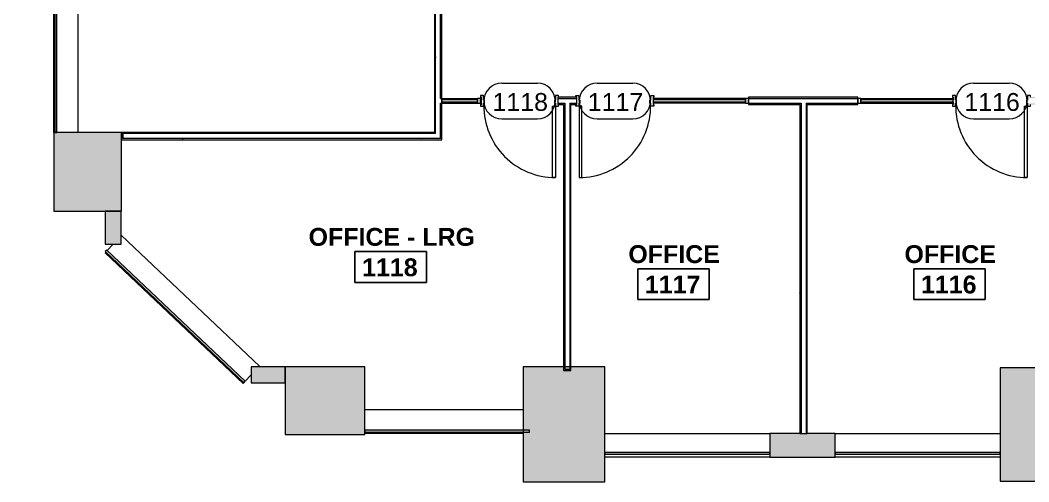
# Model space of a CAD drawing. Header units: inches. Extents: x 6664 to 8130, y 209 to 1287.
# Drawn here: x 6664 to 7172, y 209 to 441 of the extents above; entities that cross this region are included whole.
import ezdxf

# ---------------------------------------------------------------- set-up
doc = ezdxf.new("R2010")
doc.units = ezdxf.units.IN
doc.header["$MEASUREMENT"] = 0
for name, color, linetype, lineweight in [('A-AREA-IDEN', 2, 'Continuous', 9), ('A-COLS', 52, 'Continuous', 13), ('A-DOOR', 31, 'Continuous', 13), ('A-DOOR-IDEN', 31, 'Continuous', 9), ('A-GLAZ-CURT', 52, 'Continuous', 9), ('A-GLAZ-CWMG', 51, 'Continuous', 9), ('A-WALL', 113, 'Continuous', 13), ('A-WALL-PATT', 111, 'Continuous', 13), ('I-WALL', 2, 'Continuous', 9)]:
    doc.layers.add(name, color=color, linetype=linetype, lineweight=lineweight)
doc.styles.add('Swis721 Lt BT', font='swissl.ttf', dxfattribs={"height": 9})
doc.styles.add('Swis721 Lt BT_B', font='', dxfattribs={"height": 9})
doc.styles.get('Swis721 Lt BT_B').set_extended_font_data('Swis721 Lt BT', bold=True)
pattern_1 = [(0, (0, 0), (30.72, 7.68), [1.267, -21.773, 1.267, -21.773, -122.88]), (0, (0, 0), (30.72, 7.68), [-46.08, 1.267, -44.813, 1.267, -21.773, -53.76]), (0, (0, 0), (30.72, 7.68), [-115.2, 1.267, -14.093, 1.267, -37.133]), (120, (11.52, 3.84), (-22.011075, 22.7643004), [1.267, -21.773, 1.267, -21.773, -122.88]), (120, (11.52, 3.84), (-22.011075, 22.7643004), [-46.08, 1.267, -44.813, 1.267, -21.773, -53.76]), (120, (11.52, 3.84), (-22.011075, 22.7643004), [-115.2, 1.267, -14.093, 1.267, -37.133]), (240, (15.36, 19.2), (-8.708925, -30.4443004), [1.267, -21.773, 1.267, -21.773, -122.88]), (240, (15.36, 19.2), (-8.708925, -30.4443004), [-46.08, 1.267, -44.813, 1.267, -21.773, -53.76]), (240, (15.36, 19.2), (-8.708925, -30.4443004), [-115.2, 1.267, -14.093, 1.267, -37.133])]

# ---------------------------------------------------------------- blocks, each defined once
blk = doc.blocks.new('Door - Single - Solid Door - wood-8514988-11th FLOOR CONSTRUCTION')
at = {"layer": 'A-DOOR'}
for p, q in [((-14.01, 38.71), (-12.63, 38.71)), ((-14.01, 2.71), (-14.01, 38.71)), ((-12.63, 38.71), (-12.63, 2.71)), ((-12.63, 2.71), (-14.01, 2.71))]:
    blk.add_line(p, q, dxfattribs=at)
at = {"layer": 'A-DOOR', "lineweight": 9}
for p, q in [((-15.63, 2.71), (-15.63, 1.96)), ((-14.13, 2.71), (-15.63, 2.71)), ((-14.13, 1.21), (-14.13, 2.71)), ((-13.63, 1.21), (-14.13, 1.21)), ((-13.63, -0.29), (-13.63, 1.21)), ((22.12, 1.21), (21.62, 1.21)), ((21.62, 1.21), (21.62, -0.29)), ((23.62, 2.71), (22.12, 2.71)), ((22.12, 2.71), (22.12, 1.21)), ((23.24, 0.59), (23.24, 1.96)), ((23.24, 1.96), (23.62, 1.96)), ((23.62, 1.96), (23.62, 2.71)), ((-15.63, -1.79), (-15.63, -2.54)), ((-15.63, -2.54), (-14.13, -2.54)), ((-14.13, -2.54), (-14.13, -0.29)), ((-14.13, -0.29), (-13.63, -0.29)), ((21.62, -0.29), (22.12, -0.29)), ((22.12, -0.29), (22.12, -2.54)), ((22.12, -2.54), (23.62, -2.54)), ((23.24, -1.79), (23.24, -0.41)), ((23.62, -1.79), (23.24, -1.79)), ((23.62, -2.54), (23.62, -1.79))]:
    blk.add_line(p, q, dxfattribs=at)
blk.add_arc((-14.01, 2.71), 36, 359.5, 90, dxfattribs=at)
blk = doc.blocks.new('Door - Single - Solid Door - wood-8469185-11th FLOOR CONSTRUCTION')
at = {"layer": 'A-DOOR', "lineweight": 9}
for p, q in [((-15.63, 2.54), (-14.13, 2.54)), ((-15.63, 1.79), (-15.63, 2.54)), ((-14.13, 2.54), (-14.13, 0.29)), ((-14.13, 0.29), (-13.63, 0.29)), ((-13.63, 0.29), (-13.63, -1.21)), ((21.62, 0.29), (22.12, 0.29)), ((21.62, -1.21), (21.62, 0.29)), ((22.12, 2.54), (23.62, 2.54)), ((22.12, 0.29), (22.12, 2.54)), ((23.24, 1.79), (23.24, 0.41)), ((23.62, 1.79), (23.24, 1.79)), ((23.62, 2.54), (23.62, 1.79)), ((-15.63, -2.71), (-15.63, -1.96)), ((-14.13, -2.71), (-15.63, -2.71)), ((-14.13, -1.21), (-14.13, -2.71)), ((-13.63, -1.21), (-14.13, -1.21)), ((22.12, -1.21), (21.62, -1.21)), ((22.12, -2.71), (22.12, -1.21)), ((23.62, -2.71), (22.12, -2.71)), ((23.24, -0.59), (23.24, -1.96)), ((23.24, -1.96), (23.62, -1.96)), ((23.62, -1.96), (23.62, -2.71))]:
    blk.add_line(p, q, dxfattribs=at)
at = {"layer": 'A-DOOR'}
for p, q in [((-12.63, -2.71), (-14.01, -2.71)), ((-14.01, -2.71), (-14.01, -38.71)), ((-12.63, -38.71), (-12.63, -2.71)), ((-14.01, -38.71), (-12.63, -38.71))]:
    blk.add_line(p, q, dxfattribs=at)
at = {"layer": 'A-DOOR', "lineweight": 9}
blk.add_arc((-14.01, -2.71), 36, 270, 0.5, dxfattribs=at)
blk = doc.blocks.new('Door - Single - Solid Door - wood-V1-11th FLOOR CONSTRUCTION')
at = {"layer": 'A-DOOR'}
for p, q in [((-14.01, 38.71), (-12.63, 38.71)), ((-14.01, 2.71), (-14.01, 38.71)), ((-12.63, 38.71), (-12.63, 2.71)), ((-12.63, 2.71), (-14.01, 2.71))]:
    blk.add_line(p, q, dxfattribs=at)
at = {"layer": 'A-DOOR', "lineweight": 9}
for p, q in [((-15.63, 2.71), (-15.63, 1.96)), ((-14.13, 2.71), (-15.63, 2.71)), ((-14.13, 1.21), (-14.13, 2.71)), ((-13.63, 1.21), (-14.13, 1.21)), ((-13.63, -0.29), (-13.63, 1.21)), ((22.12, 1.21), (21.62, 1.21)), ((21.62, 1.21), (21.62, -0.29)), ((23.62, 2.71), (22.12, 2.71)), ((22.12, 2.71), (22.12, 1.21)), ((23.62, 1.96), (23.62, 2.71)), ((-15.63, -1.79), (-15.63, -2.54)), ((-15.63, -2.54), (-14.13, -2.54)), ((-14.13, -2.54), (-14.13, -0.29)), ((-14.13, -0.29), (-13.63, -0.29)), ((21.62, -0.29), (22.12, -0.29)), ((22.12, -0.29), (22.12, -2.54)), ((22.12, -2.54), (23.62, -2.54)), ((23.62, -2.54), (23.62, -1.79))]:
    blk.add_line(p, q, dxfattribs=at)
blk.add_arc((-14.01, 2.71), 36, 359.5, 90, dxfattribs=at)
blk = doc.blocks.new('System Panel - Glazed-7764508-11th FLOOR CONSTRUCTION')
at = {"layer": 'A-GLAZ-CURT'}
blk.add_hatch(color=7, dxfattribs=at).paths.add_polyline_path([(41.5, -0.5), (41.5, 0.5), (-41.5, 0.5), (-41.5, -0.5)], flags=0)
at = {"layer": 'A-GLAZ-CURT', "color": 8, "lineweight": 20}
for p, q in [((41.5, 0.5), (-41.5, 0.5)), ((-41.5, 0.5), (-41.5, -0.5)), ((41.5, -0.5), (41.5, 0.5)), ((-41.5, -0.5), (41.5, -0.5))]:
    blk.add_line(p, q, dxfattribs=at)
blk = doc.blocks.new('System Panel - Glazed-7766014-11th FLOOR CONSTRUCTION')
at = {"layer": 'A-GLAZ-CURT'}
blk.add_hatch(color=7, dxfattribs=at).paths.add_polyline_path([(-48, 0.5), (-48, -0.5), (48, -0.5), (48, 0.5)], flags=0)
at = {"layer": 'A-GLAZ-CURT', "color": 8, "lineweight": 20}
for p, q in [((48, 0.5), (-48, 0.5)), ((-48, 0.5), (-48, -0.5)), ((48, -0.5), (48, 0.5)), ((-48, -0.5), (48, -0.5))]:
    blk.add_line(p, q, dxfattribs=at)
blk = doc.blocks.new('System Panel - Glazed-7766172-11th FLOOR CONSTRUCTION')
at = {"layer": 'A-GLAZ-CURT'}
blk.add_hatch(color=7, dxfattribs=at).paths.add_polyline_path([(-46.5, -0.5), (46.5, -0.5), (46.5, 0.5), (-46.5, 0.5)], flags=0)
at = {"layer": 'A-GLAZ-CURT', "color": 8, "lineweight": 20}
for p, q in [((46.5, 0.5), (-46.5, 0.5)), ((-46.5, 0.5), (-46.5, -0.5)), ((46.5, -0.5), (46.5, 0.5)), ((-46.5, -0.5), (46.5, -0.5))]:
    blk.add_line(p, q, dxfattribs=at)
blk = doc.blocks.new('System Panel - Glazed-8515452-11th FLOOR CONSTRUCTION')
at = {"layer": 'A-GLAZ-CURT', "lineweight": 13}
for p, q in [((23.25, 0.5), (-23.25, 0.5)), ((-23.25, 0.5), (-23.25, -0.5)), ((23.25, -0.5), (23.25, 0.5)), ((-23.25, -0.5), (23.25, -0.5))]:
    blk.add_line(p, q, dxfattribs=at)
blk = doc.blocks.new('System Panel - Glazed-8515491-11th FLOOR CONSTRUCTION')
at = {"layer": 'A-GLAZ-CURT', "lineweight": 13}
for p, q in [((9, 0.5), (-9, 0.5)), ((-9, 0.5), (-9, -0.5)), ((9, -0.5), (9, 0.5)), ((-9, -0.5), (9, -0.5))]:
    blk.add_line(p, q, dxfattribs=at)
blk = doc.blocks.new('Rectangular Mullion - 1_5_ x 2_5_ rectangular-8515453-11th FLOOR CONSTRUCTION')
at = {"layer": 'A-GLAZ-CWMG', "lineweight": 20}
for p, q in [((-1.5, 1.25), (0, 1.25)), ((-1.5, -1.25), (-1.5, 1.25)), ((0, 1.25), (0, -1.25)), ((0, -1.25), (-1.5, -1.25))]:
    blk.add_line(p, q, dxfattribs=at)
blk = doc.blocks.new('Rectangular Mullion - 1_5_ x 2_5_ rectangular-8515451-11th FLOOR CONSTRUCTION')
at = {"layer": 'A-GLAZ-CWMG'}
for p, q in [((7508.2, 401.61), (7461.7, 401.61)), ((7508.2, 399.11), (7461.7, 399.11))]:
    blk.add_line(p, q, dxfattribs=at)
blk = doc.blocks.new('Rectangular Mullion - 1_5_ x 2_5_ rectangular-8515490-11th FLOOR CONSTRUCTION')
at = {"layer": 'A-GLAZ-CWMG'}
for p, q in [((6876.86, 401.61), (6894.86, 401.61)), ((6876.86, 399.11), (6894.86, 399.11))]:
    blk.add_line(p, q, dxfattribs=at)
blk = doc.blocks.new('Rectangular Mullion - 1_5_ x 2_5_ rectangular-8515492-11th FLOOR CONSTRUCTION')
at = {"layer": 'A-GLAZ-CWMG', "lineweight": 20}
for p, q in [((0, 1.25), (-1.5, 1.25)), ((-1.5, 1.25), (-1.5, -1.25)), ((0, -1.25), (0, 1.25)), ((-1.5, -1.25), (0, -1.25))]:
    blk.add_line(p, q, dxfattribs=at)
blk = doc.blocks.new('Room Tag - Room Name and Number-3379422-11th FLOOR CONSTRUCTION')
at = {"layer": 'A-AREA-IDEN'}
for p, q in [((-0.1881, -0.1636), (-0.1881, -0.0018)), ((-0.1881, -0.0018), (0.1869, -0.0018)), ((0.1869, -0.0018), (-0.1881, -0.0018)), ((-0.1881, -0.0018), (-0.1881, -0.1636)), ((0.1869, -0.0018), (0.1869, -0.1636)), ((0.1869, -0.1636), (0.1869, -0.0018)), ((0.1869, -0.1636), (-0.1881, -0.1636)), ((-0.1881, -0.1636), (0.1869, -0.1636))]:
    blk.add_line(p, q, dxfattribs=at)
blk = doc.blocks.new('Door Tag - Door Tag-41184-11th FLOOR CONSTRUCTION')
at = {"layer": 'A-DOOR-IDEN'}
for p, q in [((-0.09375, 0.09375), (0.09375, 0.09375)), ((-0.09375, -0.09375), (0.09375, -0.09375))]:
    blk.add_line(p, q, dxfattribs=at)
for centre, start, end in [((-0.09375, 0), 90, 270), ((0.09375, 0), 270, 90)]:
    blk.add_arc(centre, 0.09375, start, end, dxfattribs=at)

msp = doc.modelspace()

# ---------------------------------------------------------------- hatches: boundary and pattern name
at = {"layer": 'A-COLS', "lineweight": 9}
h = msp.add_hatch(color=7, dxfattribs=at)
h.paths.add_polyline_path([(6917.74, 208.52), (6958.99, 208.52), (6958.99, 266.36), (6917.74, 266.36)], flags=0)
h.paths.add_polyline_path([(7919.99, 208.86), (7919.99, 264.61), (7877.99, 264.61), (7877.99, 208.86)], flags=0)
h.paths.add_polyline_path([(7678.99, 208.86), (7678.99, 265.36), (7637.74, 265.36), (7637.74, 208.86)], flags=0)
h.paths.add_polyline_path([(7438.74, 208.86), (7438.74, 264.86), (7397.24, 264.86), (7397.24, 208.86), (7420.62, 208.86)], flags=0)
h.paths.add_polyline_path([(7198.24, 208.86), (7198.24, 265.86), (7157.99, 265.86), (7157.99, 208.86)], flags=0)
h.paths.add_polyline_path([(6797.99, 232.36), (6837.99, 232.36), (6837.99, 266.36), (6797.99, 266.36)], flags=0)
h.paths.add_polyline_path([(8121.74, 239.49), (8121.74, 274.69), (8109.99, 274.69), (8109.99, 239.49)], flags=0)
h.paths.add_polyline_path([(6707.38, 344.86), (6715.49, 344.86), (6715.49, 384.48), (6681.49, 384.48), (6681.49, 344.86), (6707.25, 344.86)], flags=0)
h.paths.add_polyline_path([(8121.74, 469.48), (8121.74, 492.36), (8109.99, 492.36), (8109.99, 469.48), (8121.12, 469.48)], flags=0)
h.paths.add_polyline_path([(6664.49, 478.17), (6726.99, 478.17), (6726.99, 519.17), (6664.49, 519.17)], flags=0)
h.paths.add_polyline_path([(6664.49, 612.49), (6697.16, 612.49), (6697.16, 653.49), (6664.49, 653.49)], flags=0)
h.paths.add_polyline_path([(8118.95, 708.36), (8121.74, 708.36), (8121.74, 732.36), (8109.99, 732.36), (8109.99, 708.36)], flags=0)
h.paths.add_polyline_path([(6664.49, 746.8), (6726.99, 746.8), (6726.99, 787.8), (6664.49, 787.8), (6664.49, 748.58)], flags=0)
h.paths.add_polyline_path([(6718.26, 881.12), (6718.26, 922.12), (6664.49, 922.12), (6664.49, 881.12), (6718.04, 881.12)], flags=0)
h.paths.add_polyline_path([(6780.73, 1037.09), (6815.03, 1059.37), (6796.58, 1087.79), (6762.27, 1065.52), (6775.18, 1045.64)], flags=0)
h.paths.add_polyline_path([(8042.08, 1083.71), (8048.79, 1098.79), (8026.2, 1108.84), (8019.49, 1093.77)], flags=0)
h.paths.add_polyline_path([(6935.81, 1146.19), (6962.6, 1163.7), (6947.63, 1186.61), (6920.84, 1169.11), (6927.75, 1158.52)], flags=0)
h.paths.add_polyline_path([(7674.09, 1248.53), (7681.39, 1264.18), (7659.41, 1273.97), (7652.29, 1258.7), (7662.21, 1254.07)], flags=0)
h.paths.add_polyline_path([(7420.62, 1256.36), (7433.99, 1256.36), (7433.99, 1274.36), (7413.99, 1274.36), (7413.99, 1256.36)], flags=0)
h.paths.add_polyline_path([(7198.49, 1257.36), (7198.49, 1287.25), (7166.49, 1287.25), (7166.49, 1257.36)], flags=0)
h.paths.add_polyline_path([(7659.82, 1274.86), (7674.42, 1274.86), (7662.43, 1280.45), (7662.21, 1279.98)], flags=0)
at = {"layer": 'A-WALL-PATT', "lineweight": 9}
h = msp.add_hatch(dxfattribs=at)
h.set_pattern_fill('FP_1', color=256, style=0, pattern_type=2)
h.set_pattern_definition(pattern_1)
h.paths.add_polyline_path([(6873.08, 399.11), (6873.71, 399.11), (6873.71, 542.22), (6873.08, 542.22), (6873.08, 401.61)], flags=0)
h.paths.add_polyline_path([(6873.08, 628.28), (6873.71, 628.28), (6873.71, 631.78), (6873.08, 631.78), (6873.08, 631.16)], flags=0)
h.paths.add_polyline_path([(6873.71, 634.28), (6873.71, 669.41), (6873.08, 669.41), (6873.08, 634.28)], flags=0)
h.paths.add_polyline_path([(6873.08, 717.41), (6873.71, 717.41), (6873.71, 717.78), (6873.08, 717.78)], flags=0)
h.paths.add_polyline_path([(6873.71, 756.28), (6873.71, 759.78), (6873.08, 759.78), (6873.08, 756.28)], flags=0)
h.paths.add_polyline_path([(6873.08, 762.28), (6873.71, 762.28), (6873.71, 765.75), (6873.08, 765.75), (6873.08, 762.91)], flags=0)
h.paths.add_polyline_path([(6873.08, 852.25), (6873.71, 852.25), (6873.71, 893.07), (6873.08, 893.07)], flags=0)
h = msp.add_hatch(dxfattribs=at)
h.set_pattern_fill('FP_1', color=256, style=0, pattern_type=2)
h.set_pattern_definition(pattern_1)
h.paths.add_polyline_path([(6876.83, 402.23), (6876.83, 542.22), (6876.21, 542.22), (6876.21, 402.23)], flags=0)
h.paths.add_polyline_path([(6876.83, 628.28), (6876.83, 669.41), (6876.21, 669.41), (6876.21, 628.28)], flags=0)
h.paths.add_polyline_path([(6876.58, 717.41), (6876.83, 717.41), (6876.83, 717.78), (6876.21, 717.78), (6876.21, 717.41)], flags=0)
h.paths.add_polyline_path([(6876.21, 756.28), (6876.83, 756.28), (6876.83, 765.75), (6876.21, 765.75), (6876.21, 759.16)], flags=0)
h.paths.add_polyline_path([(6876.21, 852.25), (6876.83, 852.25), (6876.83, 893.07), (6876.21, 893.07)], flags=0)
h = msp.add_hatch(dxfattribs=at)
h.set_pattern_fill('FP_1', color=256, style=0, pattern_type=2)
h.set_pattern_definition(pattern_1)
h.paths.add_polyline_path([(7655.61, 401.61), (7656.49, 401.65), (7656.49, 402.23), (7655.61, 402.23)], flags=0)
h.paths.add_polyline_path([(7524.58, 401.61), (7569.11, 401.61), (7569.11, 402.23), (7509.7, 402.23), (7509.7, 401.61)], flags=0)
h.paths.add_polyline_path([(7420.34, 401.61), (7423.2, 401.61), (7423.2, 402.23), (7413.7, 402.23), (7413.7, 401.61), (7420.33, 401.61)], flags=0)
h.paths.add_polyline_path([(7316.65, 401.61), (7327.2, 401.61), (7327.2, 402.23), (7268.86, 402.23), (7268.86, 401.61), (7298.86, 401.61)], flags=0)
h.paths.add_polyline_path([(7182.36, 401.61), (7182.36, 402.23), (7172.86, 402.23), (7172.86, 401.61), (7179.5, 401.61)], flags=0)
h.paths.add_polyline_path([(7057.74, 401.61), (7086.36, 401.61), (7086.36, 402.23), (7031.24, 402.23), (7031.24, 401.61)], flags=0)
h.paths.add_polyline_path([(6941.24, 401.61), (6944.74, 401.61), (6944.74, 402.23), (6935.24, 402.23), (6935.24, 401.61), (6938.74, 401.61)], flags=0)
h.paths.add_polyline_path([(6876.77, 401.61), (6876.86, 401.61), (6876.83, 402.23), (6876.21, 402.23), (6876.21, 401.61)], flags=0)
h.paths.add_polyline_path([(6896.36, 401.61), (6896.74, 401.61), (6896.74, 402.23), (6896.36, 402.23), (6896.36, 401.98)], flags=0)
h = msp.add_hatch(dxfattribs=at)
h.set_pattern_fill('FP_1', color=256, style=0, pattern_type=2)
h.set_pattern_definition(pattern_1)
h.paths.add_polyline_path([(7655.99, 398.48), (7656.49, 398.48), (7656.49, 399.11), (7655.61, 399.11), (7655.61, 398.48)], flags=0)
h.paths.add_polyline_path([(7535.5, 398.48), (7535.5, 399.11), (7509.7, 399.11), (7509.7, 398.48), (7534.87, 398.48)], flags=0)
h.paths.add_polyline_path([(7420.62, 398.48), (7423.2, 398.48), (7423.2, 399.11), (7419.7, 399.11), (7419.7, 398.48), (7420.33, 398.48)], flags=0)
h.paths.add_polyline_path([(7569.11, 398.48), (7569.11, 399.11), (7538, 399.11), (7538, 398.48), (7538.62, 398.48)], flags=0)
h.paths.add_polyline_path([(7413.7, 398.48), (7417.2, 398.48), (7417.2, 399.11), (7413.7, 399.11)], flags=0)
h.paths.add_polyline_path([(7316.65, 398.48), (7327.2, 398.48), (7327.2, 399.11), (7298.86, 399.11), (7298.86, 398.48), (7299.48, 398.48)], flags=0)
h.paths.add_polyline_path([(7268.86, 398.48), (7296.36, 398.48), (7296.36, 399.11), (7268.86, 399.11)], flags=0)
h.paths.add_polyline_path([(7179.48, 398.48), (7182.36, 398.48), (7182.36, 399.11), (7178.86, 399.11), (7178.86, 398.48)], flags=0)
h.paths.add_polyline_path([(7172.86, 398.48), (7176.36, 398.48), (7176.36, 399.11), (7172.86, 399.11)], flags=0)
h.paths.add_polyline_path([(7057.11, 398.48), (7057.74, 398.48), (7057.74, 399.11), (7031.24, 399.11), (7031.24, 398.48)], flags=0)
h.paths.add_polyline_path([(7060.86, 398.48), (7086.36, 398.48), (7086.36, 399.11), (7060.24, 399.11), (7060.24, 398.48)], flags=0)
h.paths.add_polyline_path([(6938.11, 398.48), (6938.74, 398.48), (6938.74, 399.11), (6935.24, 399.11), (6935.24, 398.48)], flags=0)
h.paths.add_polyline_path([(6944.74, 398.48), (6944.74, 399.11), (6941.24, 399.11), (6941.24, 398.48), (6941.86, 398.48)], flags=0)
h.paths.add_polyline_path([(6876.83, 398.48), (6876.86, 398.48), (6876.83, 399.11), (6876.21, 399.11), (6876.21, 398.48)], flags=0)
h.paths.add_polyline_path([(6873.64, 398.48), (6873.71, 398.48), (6873.71, 399.11), (6873.08, 399.11), (6873.08, 398.48)], flags=0)
h.paths.add_polyline_path([(6896.74, 398.48), (6896.74, 399.11), (6896.36, 399.11), (6896.36, 398.48)], flags=0)
h = msp.add_hatch(dxfattribs=at)
h.set_pattern_fill('FP_1', color=256, style=0, pattern_type=2)
h.set_pattern_definition(pattern_1)
h.paths.add_polyline_path([(6938.11, 266.36), (6938.74, 266.36), (6938.74, 398.48), (6938.11, 398.48), (6938.11, 302.99)], flags=0)
h = msp.add_hatch(dxfattribs=at)
h.set_pattern_fill('FP_1', color=256, style=0, pattern_type=2)
h.set_pattern_definition(pattern_1)
h.paths.add_polyline_path([(6941.24, 266.36), (6941.86, 266.36), (6941.86, 398.48), (6941.24, 398.48), (6941.24, 266.36)], flags=0)
h = msp.add_hatch(dxfattribs=at)
h.set_pattern_fill('FP_1', color=256, style=0, pattern_type=2)
h.set_pattern_definition(pattern_1)
h.paths.add_polyline_path([(7057.74, 232.86), (7057.74, 398.48), (7057.11, 398.48), (7057.11, 232.86)], flags=0)
h = msp.add_hatch(dxfattribs=at)
h.set_pattern_fill('FP_1', color=256, style=0, pattern_type=2)
h.set_pattern_definition(pattern_1)
h.paths.add_polyline_path([(7060.86, 232.86), (7060.86, 398.48), (7060.24, 398.48), (7060.24, 232.86)], flags=0)
h = msp.add_hatch(dxfattribs=at)
h.set_pattern_fill('FP_1', color=256, style=0, pattern_type=2)
h.set_pattern_definition(pattern_1)
h.paths.add_polyline_path([(6796.81, 383.86), (6873.71, 383.86), (6873.71, 384.48), (6715.49, 384.48), (6715.49, 383.86), (6784.99, 383.86)], flags=0)
h = msp.add_hatch(dxfattribs=at)
h.set_pattern_fill('FP_1', color=256, style=0, pattern_type=2)
h.set_pattern_definition(pattern_1)
h.paths.add_polyline_path([(6876.21, 380.73), (6876.83, 380.73), (6876.83, 381.36), (6716.11, 381.36), (6716.11, 383.86), (6715.49, 383.86), (6715.49, 380.73), (6874.79, 380.73)], flags=0)
for points in [[(6707.37, 328.22), (6715.37, 328.22), (6715.37, 344.86), (6707.37, 344.86), (6707.37, 332.57)], [(6797.99, 258.41), (6797.99, 266.41), (6780.86, 266.41), (6780.86, 258.41), (6796.81, 258.41)], [(7057.74, 220.86), (7074.99, 220.86), (7074.99, 232.86), (7041.99, 232.86), (7041.99, 220.86)]]:
    msp.add_hatch(color=7, dxfattribs=at).paths.add_polyline_path(points, flags=0)

# ---------------------------------------------------------------- linework, layer by layer
at = {"layer": 'A-COLS', "color": 8, "lineweight": 20}
for p, q in [((6715.49, 384.48), (6681.49, 384.48)), ((6681.49, 384.48), (6681.49, 344.86)), ((6715.49, 344.86), (6715.49, 384.48)), ((6681.49, 344.86), (6715.49, 344.86)), ((6837.99, 266.36), (6797.99, 266.36)), ((6797.99, 266.36), (6797.99, 232.36)), ((6837.99, 232.36), (6837.99, 266.36)), ((6958.99, 266.36), (6917.74, 266.36)), ((6917.74, 266.36), (6917.74, 208.52)), ((6958.99, 208.52), (6958.99, 266.36)), ((7198.24, 265.86), (7157.99, 265.86)), ((7157.99, 265.86), (7157.99, 208.86)), ((6797.99, 232.36), (6837.99, 232.36)), ((6917.74, 208.52), (6958.99, 208.52)), ((7157.99, 208.86), (7198.24, 208.86))]:
    msp.add_line(p, q, dxfattribs=at)
at = {"layer": 'A-WALL'}
for p, q in [((6873.71, 383.86), (6873.71, 542.22)), ((6876.21, 401.61), (6876.21, 542.22)), ((6876.21, 401.61), (6876.86, 401.61)), ((6896.36, 401.61), (6896.74, 401.61)), ((6935.24, 401.61), (6944.74, 401.61)), ((7031.24, 401.61), (7086.36, 401.61)), ((6876.21, 381.36), (6876.21, 399.11)), ((6876.21, 399.11), (6876.86, 399.11)), ((6896.36, 399.11), (6896.74, 399.11)), ((6935.24, 399.11), (6938.74, 399.11)), ((6938.74, 399.11), (6938.74, 265.23)), ((6941.24, 399.11), (6941.24, 265.23)), ((6941.24, 399.11), (6944.74, 399.11)), ((7031.24, 399.11), (7057.74, 399.11)), ((7057.74, 399.11), (7057.74, 232.86)), ((7060.24, 399.11), (7060.24, 232.86)), ((7060.24, 399.11), (7086.36, 399.11)), ((6716.11, 383.86), (6716.11, 381.36)), ((6873.71, 383.86), (6716.11, 383.86)), ((6876.21, 381.36), (6716.11, 381.36)), ((6938.74, 265.23), (6941.24, 265.23)), ((7057.11, 232.86), (7060.86, 232.86))]:
    msp.add_line(p, q, dxfattribs=at)
at = {"layer": 'A-WALL', "lineweight": 9}
for p, q in [((6681.49, 384.48), (6681.49, 477.48)), ((6693.49, 477.48), (6693.49, 384.48)), ((6715.37, 332.44), (6715.5, 332.57)), ((6715.5, 332.57), (6784.99, 266.77)), ((6708.28, 324.95), (6711.37, 328.22)), ((6707.25, 323.86), (6707.59, 324.22)), ((6776.74, 258.06), (6707.25, 323.86)), ((6784.99, 266.77), (6784.65, 266.41)), ((6780.86, 262.41), (6777.77, 259.15)), ((6777.08, 258.42), (6776.74, 258.06)), ((6837.99, 244.86), (6917.74, 244.86)), ((6917.74, 232.86), (6837.99, 232.86)), ((6958.99, 232.86), (7041.99, 232.86)), ((7074.99, 232.86), (7157.99, 232.86)), ((7041.99, 220.86), (6958.99, 220.86)), ((7157.99, 220.86), (7074.99, 220.86))]:
    msp.add_line(p, q, dxfattribs=at)
at = {"layer": 'A-WALL', "color": 8, "lineweight": 20}
for p, q in [((6707.37, 344.86), (6707.37, 328.22)), ((6715.37, 344.86), (6707.37, 344.86)), ((6715.37, 328.22), (6715.37, 344.86)), ((6707.37, 328.22), (6715.37, 328.22)), ((6797.99, 266.41), (6780.86, 266.41)), ((6780.86, 266.41), (6780.86, 258.41)), ((6797.99, 258.41), (6797.99, 266.41)), ((6780.86, 258.41), (6797.99, 258.41)), ((7057.11, 232.86), (7041.99, 232.86)), ((7041.99, 232.86), (7041.99, 220.86)), ((7074.99, 232.86), (7060.86, 232.86)), ((7074.99, 220.86), (7074.99, 232.86)), ((7041.99, 220.86), (7074.99, 220.86))]:
    msp.add_line(p, q, dxfattribs=at)
at = {"layer": 'I-WALL', "lineweight": 13}
for p, q in [((6873.08, 542.22), (6873.08, 384.48)), ((6876.83, 402.23), (6876.83, 542.22)), ((6876.86, 402.23), (6876.83, 402.23)), ((6876.86, 398.48), (6876.86, 402.23)), ((6896.74, 402.23), (6896.36, 402.23)), ((6896.36, 402.23), (6896.36, 398.48)), ((6896.74, 398.48), (6896.74, 402.23)), ((6944.74, 402.23), (6935.24, 402.23)), ((6935.24, 402.23), (6935.24, 398.48)), ((6944.74, 398.48), (6944.74, 402.23)), ((7086.36, 402.23), (7031.24, 402.23)), ((7031.24, 402.23), (7031.24, 398.48)), ((7086.36, 398.48), (7086.36, 402.23)), ((6876.83, 380.73), (6876.83, 398.48)), ((6876.83, 398.48), (6876.86, 398.48)), ((6896.36, 398.48), (6896.74, 398.48)), ((6935.24, 398.48), (6938.11, 398.48)), ((6938.11, 398.48), (6938.11, 264.61)), ((6941.86, 264.61), (6941.86, 398.48)), ((6941.86, 398.48), (6944.74, 398.48)), ((7031.24, 398.48), (7057.11, 398.48)), ((7057.11, 398.48), (7057.11, 232.86)), ((7060.86, 232.86), (7060.86, 398.48)), ((7060.86, 398.48), (7086.36, 398.48)), ((6873.08, 384.48), (6715.49, 384.48)), ((6715.49, 384.48), (6715.49, 380.73)), ((6715.49, 380.73), (6876.83, 380.73)), ((6938.11, 264.61), (6941.86, 264.61))]:
    msp.add_line(p, q, dxfattribs=at)

# ---------------------------------------------------------------- block references
at = {"layer": 'A-AREA-IDEN', "xscale": 95.99999999999994, "yscale": 95.99999999999994, "zscale": 95.99999999999994}
for p in [(6851.1, 324.63), (6993.51, 315.96), (7132.54, 315.96)]:
    msp.add_blockref('Room Tag - Room Name and Number-3379422-11th FLOOR CONSTRUCTION', p, dxfattribs=at)
at = {"layer": 'A-DOOR', "rotation": 180}
for name, p in [('Door - Single - Solid Door - wood-V1-11th FLOOR CONSTRUCTION', (6919.98, 400.45)), ('Door - Single - Solid Door - wood-8514988-11th FLOOR CONSTRUCTION', (7157.6, 400.45))]:
    msp.add_blockref(name, p, dxfattribs=at)
at = {"layer": 'A-DOOR'}
msp.add_blockref('Door - Single - Solid Door - wood-8469185-11th FLOOR CONSTRUCTION', (6959.99, 400.45), dxfattribs=at)
at = {"layer": 'A-DOOR-IDEN', "xscale": 95.99999999999994, "yscale": 95.99999999999994, "zscale": 95.99999999999994}
for p in [(6915.99, 400.26), (6963.99, 400.26), (7153.61, 400.26)]:
    msp.add_blockref('Door Tag - Door Tag-41184-11th FLOOR CONSTRUCTION', p, dxfattribs=at)
at = {"layer": 'A-GLAZ-CURT'}
for name, p, rotation in [('System Panel - Glazed-7766172-11th FLOOR CONSTRUCTION', (6682.49, 430.98), 90), ('System Panel - Glazed-8515491-11th FLOOR CONSTRUCTION', (6885.86, 400.36), 180), ('System Panel - Glazed-8515452-11th FLOOR CONSTRUCTION', (7111.11, 400.36), 180), ('System Panel - Glazed-7766014-11th FLOOR CONSTRUCTION', (6742.57, 291.79), 136.5612309949265)]:
    msp.add_blockref(name, p, dxfattribs=dict(at, rotation=rotation))
for name, p in [('System Panel - Glazed-8515452-11th FLOOR CONSTRUCTION', (7006.49, 400.36)), ('System Panel - Glazed-7764508-11th FLOOR CONSTRUCTION', (6879.49, 233.95)), ('System Panel - Glazed-7764508-11th FLOOR CONSTRUCTION', (7000.49, 222.86)), ('System Panel - Glazed-7764508-11th FLOOR CONSTRUCTION', (7116.49, 222.86))]:
    msp.add_blockref(name, p, dxfattribs=at)
at = {"layer": 'A-GLAZ-CWMG'}
for name, p in [('Rectangular Mullion - 1_5_ x 2_5_ rectangular-8515490-11th FLOOR CONSTRUCTION', (0, 0)), ('Rectangular Mullion - 1_5_ x 2_5_ rectangular-8515492-11th FLOOR CONSTRUCTION', (6896.36, 400.36)), ('Rectangular Mullion - 1_5_ x 2_5_ rectangular-8515451-11th FLOOR CONSTRUCTION', (-478.47, 0))]:
    msp.add_blockref(name, p, dxfattribs=at)
at = {"layer": 'A-GLAZ-CWMG', "extrusion": (0, 0, -1), "rotation": 180}
msp.add_blockref('Rectangular Mullion - 1_5_ x 2_5_ rectangular-8515453-11th FLOOR CONSTRUCTION', (-7031.24, 400.36), dxfattribs=at)
at = {"layer": 'A-GLAZ-CWMG', "extrusion": (0, 0, -1)}
msp.add_blockref('Rectangular Mullion - 1_5_ x 2_5_ rectangular-8515453-11th FLOOR CONSTRUCTION', (-7086.36, 400.36), dxfattribs=at)
at = {"layer": 'A-GLAZ-CWMG', "rotation": 180}
msp.add_blockref('Rectangular Mullion - 1_5_ x 2_5_ rectangular-8515451-11th FLOOR CONSTRUCTION', (14596.06, 800.72), dxfattribs=at)

# ---------------------------------------------------------------- texts
at = {"layer": 'A-AREA-IDEN', "char_height": 9, "attachment_point": 1, "style": 'Swis721 Lt BT_B'}
for s, insert, width in [('OFFICE - LRG', (6809.73, 336.35), 99.99), ('OFFICE', (6970.76, 327.67), 54.843), ('OFFICE', (7109.8, 327.67), 54.843), ('1118', (6836.69, 321.03), 33.936), ('1117', (6979.09, 312.36), 33.936), ('1116', (7118.13, 312.36), 33.936)]:
    msp.add_mtext(s, dxfattribs=dict(at, insert=insert, width=width))
at = {"layer": 'A-DOOR-IDEN', "char_height": 9, "width": 32.724, "attachment_point": 1, "style": 'Swis721 Lt BT'}
for s, insert in [('1118', (6902.32, 404.28)), ('1117', (6950.32, 404.28)), ('1116', (7139.94, 404.28))]:
    msp.add_mtext(s, dxfattribs=dict(at, insert=insert))

doc.saveas('drawing.dxf')
